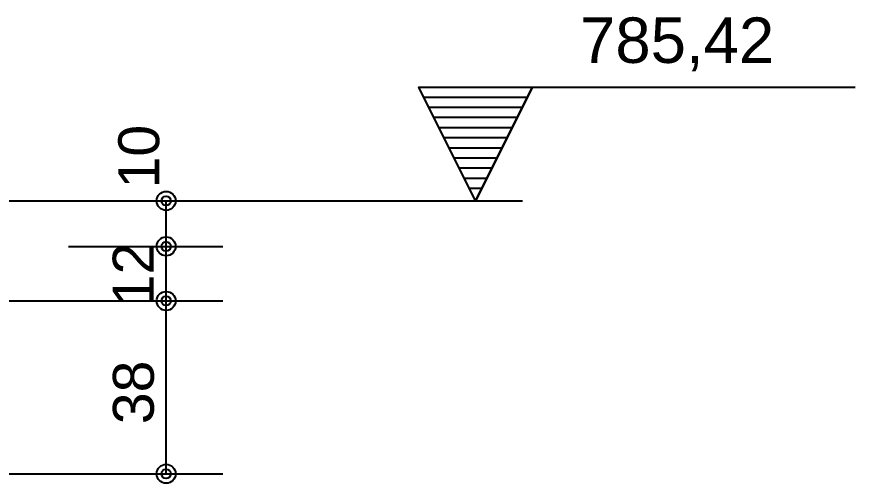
# Model space of a CAD drawing. Extents: x 0 to 119, y 0 to 84.
# Drawn here: x 58.198 to 61.886, y 77.291 to 79.342 of the extents above; entities that cross this region are included whole.
import ezdxf

# ---------------------------------------------------------------- set-up
doc = ezdxf.new("R2010")
doc.units = 0
doc.header["$MEASUREMENT"] = 0
for name, color, linetype in [('1', 3, 'CONTINUOUS'), ('3', 7, 'CONTINUOUS'), ('32', 250, 'CONTINUOUS')]:
    doc.layers.add(name, color=color, linetype=linetype)
doc.styles.add('TQS_ARIAL', font='arial.ttf')

msp = doc.modelspace()

# ---------------------------------------------------------------- linework, layer by layer
at = {"layer": '1', "color": 3, "linetype": 'Continuous'}
msp.add_lwpolyline([(60.466336, 79.032274), (60.216335, 78.532273), (59.966335, 79.032274), (60.466336, 79.032274)], dxfattribs=at)
at = {"layer": '3', "color": 7, "linetype": 'Continuous'}
for p, q in [((59.966335, 79.032274), (61.886335, 79.032274)), ((60.216335, 78.532273), (59.966335, 79.032274)), ((60.216335, 78.532273), (60.466336, 79.032274)), ((60.44404, 78.987681), (59.98863, 78.987681)), ((60.421744, 78.94309), (60.010926, 78.94309)), ((60.399448, 78.898498), (60.033221, 78.898498)), ((60.377153, 78.853907), (60.055517, 78.853907)), ((60.354857, 78.809316), (60.077813, 78.809315)), ((60.332561, 78.764725), (60.100108, 78.764725)), ((60.310265, 78.720132), (60.122404, 78.720133)), ((60.287969, 78.67554), (60.1447, 78.675541)), ((60.265673, 78.630949), (60.166996, 78.630949)), ((60.243378, 78.586358), (60.189293, 78.586358)), ((15.87245, 78.532273), (60.422972, 78.532273))]:
    msp.add_line(p, q, dxfattribs=at)
at = {"layer": '32', "color": 250, "linetype": 'Continuous'}
for p, q in [((58.219276, 78.532273), (58.219276, 78.532273)), ((58.469276, 78.532273), (59.10449, 78.532273)), ((58.85449, 78.332273), (58.85449, 78.532273)), ((58.425726, 78.332273), (59.10449, 78.332273)), ((58.425726, 78.332273), (59.10449, 78.332273)), ((58.85449, 78.092273), (58.85449, 78.332273)), ((58.045724, 78.092273), (59.10449, 78.092273)), ((58.045724, 78.092273), (59.10449, 78.092273)), ((58.85449, 77.332273), (58.85449, 78.092273)), ((58.045724, 77.332273), (59.10449, 77.332273))]:
    msp.add_line(p, q, dxfattribs=at)
for centre, radius in [((58.85449, 78.532273), 0.041625), ((58.85449, 78.532273), 0.02075), ((58.85449, 78.332273), 0.041625), ((58.85449, 78.332273), 0.041625), ((58.85449, 78.332273), 0.02075), ((58.85449, 78.332273), 0.02075), ((58.85449, 78.092273), 0.041625), ((58.85449, 78.092273), 0.041625), ((58.85449, 78.092273), 0.02075), ((58.85449, 78.092273), 0.02075), ((58.85449, 77.332273), 0.041625), ((58.85449, 77.332273), 0.02075)]:
    msp.add_circle(centre, radius, dxfattribs=at)

# ---------------------------------------------------------------- texts
at = {"layer": '3', "color": 7, "linetype": 'Continuous', "style": 'TQS_ARIAL'}
msp.add_text('785,42', height=0.2, dxfattribs=at).set_placement((60.675602, 79.13902))
at = {"layer": '32', "color": 250, "linetype": 'Continuous', "style": 'TQS_ARIAL'}
for s, p in [('10', (58.824127, 78.58699)), ('12', (58.799574, 78.068774)), ('38', (58.80049, 77.550273))]:
    msp.add_text(s, height=0.18, rotation=90, dxfattribs=at).set_placement(p)

doc.saveas('drawing.dxf')
